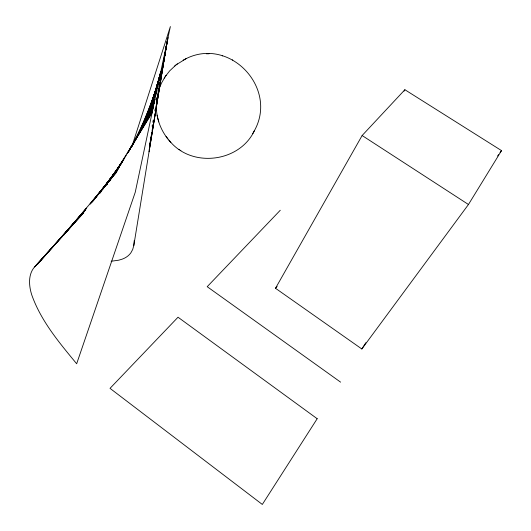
<?xml version="1.0" encoding="UTF-8"?>
<svg xmlns="http://www.w3.org/2000/svg" width="531" height="531" viewBox="0 0 531 531"><rect width="100%" height="100%" fill="white"/><g stroke="black" fill="none" stroke-linecap="round" stroke-linejoin="round"><path stroke-width="0.8" d="M111.132 261.259L118.818 260.177L122.395 259.088A25.793 18.612 16.8 0 0 130.898 252.789L132.697 249.47L133.825 245.455L134.21 240.676M133.825 245.455L166.23 46.064M149.032 151.8L166.535 44.624M149.218 149.828L167.139 41.776M151.62 133.865L151.899 132.232L151.627 133.892M152.443 128.967L152.171 130.599L152.45 129M155.868 107.162L156.154 105.609M156.433 103.89L167.438 40.356M152.112 126.272L152.404 124.652M152.835 122.216L153.16 120.464M154.86 110.873L155.152 109.247M156.738 100.332L167.736 38.949M156.36 100.206L156.818 97.671M158.026 91.259L158.331 89.626M158.935 86.374L159.546 82.989M160.76 76.464L168.035 37.548M155.178 93.044L160.827 71.552L154.594 94.465M154.647 94.458L160.495 73.119L153.061 99.39M153.572 97.79L160.163 74.692L152.49 100.771M153.028 99.191L159.831 76.272L151.926 102.151M151.999 102.164L159.492 77.858L151.74 102.344M151.826 102.35L159.154 79.458L149.749 107.441M131.801 146.821L170.365 26.55L135.252 192.229L76.663 363.768C59.286 342.687 41.026 321.102 31.787 294.99C28.654 285.339 27.844 273.007 35.975 265.513L84.489 211.245L50.053 250.061M148.182 112.107L148.965 109.771M150.731 105.171L158.47 82.677L147.041 114.477M159.293 88.418L161.457 83.148L165.015 76.935M148.647 110.667L157.78 85.922L142.208 125.847M149.111 110.003L156.386 92.52L135.903 139.076M138.113 134.701L154.959 99.251L133.029 144.472M253.712 131.88C279.333 88.558 229.326 35.557 184.881 59.273M133.042 144.478L135.644 139.341M137.502 135.677L154.236 102.669L131.084 147.631L153.499 106.12L129.498 150.087L153.134 107.859L128.701 151.335L152.762 109.612L127.898 152.596L152.39 111.364L127.095 153.877M170.006 141.405C192.262 168.194 239.713 162.22 254.449 130.573M252.703 133.673L253.44 132.372M275.503 288.28L362.129 135.531L404.881 89.726L501.523 150.612L468.461 204.501L361.837 348.98L275.503 288.28L277.096 286.388M404.051 91.153L404.881 89.726M115.725 171.639L152.019 113.136M116.249 171.34L126.292 155.165M109.97 180.805L110.86 179.418M361.837 348.98L365.846 342.707M113.043 175.788L114.829 173.02M113.083 175.768L114.875 173M115.778 171.613L123.856 159.147L112.048 176.923M165.367 76.418L169.714 70.829L175.867 65.061M112.552 176.239L123.039 160.515L111.51 177.407M164.192 78.163L166.176 75.203M108.278 182.14L109.2 180.786M108.324 182.153L109.247 180.805M112.028 176.757L122.216 161.909L106.3 184.615M106.339 184.642L121.387 163.316L102.496 189.574M100.08 192.939L101.049 191.591L100.1 192.952M103.021 188.923L107.408 182.883M108.377 181.542L120.557 164.756L99.914 192.72M497.613 155.968L498.589 154.627M500.056 152.623L501.523 150.612M99.941 192.746L119.721 166.216L98.766 193.888M98.799 193.928L118.878 167.703L93.064 200.97L118.035 169.223L91.332 202.815L117.198 170.77L90.117 204.057L116.369 172.356L63.501 235.286L86.613 208.152L61.55 237.125L85.524 209.659L37.482 264.239L48.958 251.296M35.975 265.513L83.52 212.911L34.588 266.94M280.262 210.263L207.203 286.694L340.603 382.147M176.332 64.696L186.115 58.649M174.732 65.957L177.44 63.82M183.149 60.156L184.43 59.505M206.373 53.79L209.028 53.77M222.243 55.762L222.622 55.881M232.405 59.877L232.784 60.076M362.129 135.531L468.461 204.501M178.993 149.304L179.591 149.696M180.381 150.22L180.898 150.558M156.313 106.751C156.486 119.349 161.338 131.841 169.807 141.173M168.911 140.184L170.856 142.341M166.05 136.507L166.94 137.695M167.033 137.814L167.889 138.949M158.251 120.086L157.508 117.032M158.344 120.378L158.762 121.878M157.103 115.127L157.428 116.681M151.348 135.498L149.43 146.934L151.348 135.524M317.193 418.72L262.321 504.45L110.023 388.353L178.024 317.219L317.193 418.72M107.501 183.759L106.592 185.127L107.534 183.759"/></g></svg>
